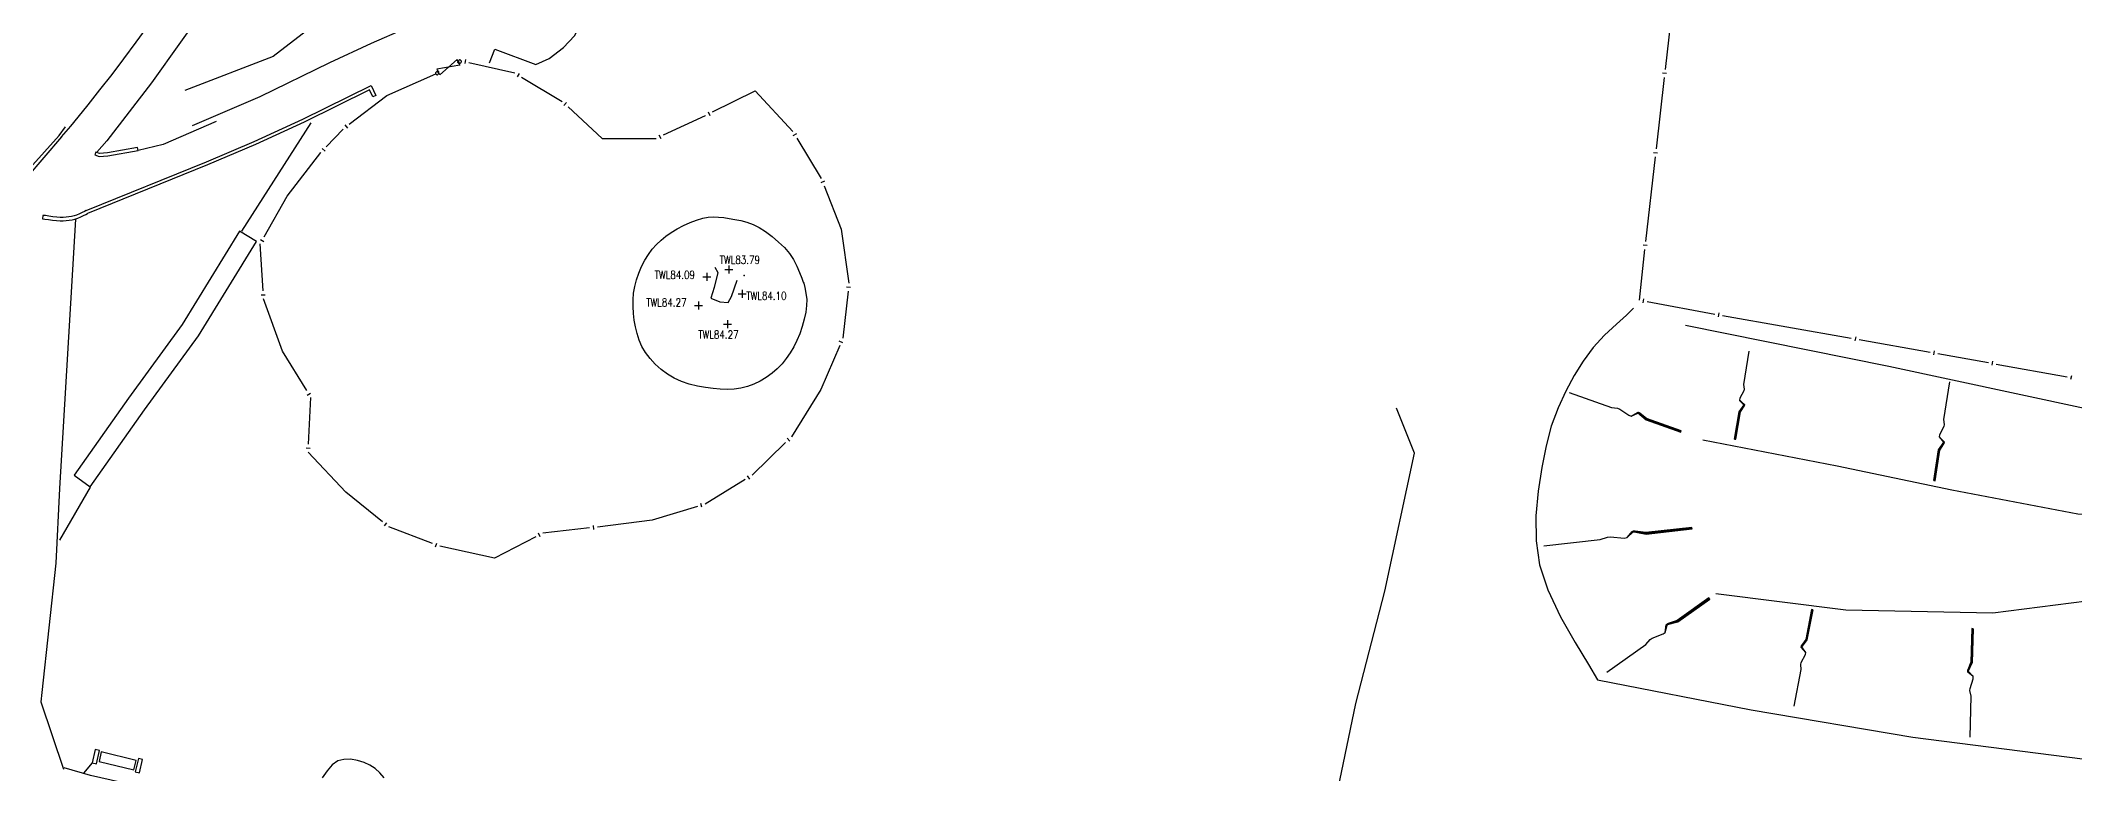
# Model space of a CAD drawing. Extents: x 427500 to 429848, y 434500 to 436505.
# Drawn here: x 429103.9 to 429205.6, y 435484.9 to 435521.6 of the extents above; entities that cross this region are included whole.
import ezdxf

# ---------------------------------------------------------------- set-up
doc = ezdxf.new("R2010")
doc.units = 0
doc.layers.get('0').update_dxf_attribs({"color": 222})
doc.layers.add('LPTIP_Ex_Base', color=8, linetype='Continuous')
doc.styles.get("Standard").update_dxf_attribs({"font": 'romans.shx'})

# ---------------------------------------------------------------- blocks, each defined once
blk = doc.blocks.new('FENCE_UP')
at = {"color": 0, "linetype": 'ByBlock', "flags": 128}
blk.add_lwpolyline([(0, 0.5), (0, -0.5)], dxfattribs=at)
blk = doc.blocks.new('GATE')
at = {"color": 0, "linetype": 'ByBlock', "flags": 128}
for points in [[(-0.450902, 0), (-0.451904, 0.007014), (-0.455912, 0.014028), (-0.460922, 0.019038), (-0.467936, 0.023046), (-0.475952, 0.024048), (-0.482966, 0.023046), (-0.48998, 0.019038), (-0.49499, 0.014028), (-0.498998, 0.007014), (-0.5, 0), (-0.498998, -0.007014), (-0.49499, -0.014028), (-0.48998, -0.019038), (-0.482966, -0.023046), (-0.475952, -0.024048), (-0.467936, -0.023046), (-0.460922, -0.019038), (-0.455912, -0.014028), (-0.451904, -0.007014)], [(-0.475952, 0.024048), (-0.475952, 0.078156), (0.475952, -0.078156), (0.475952, -0.024048)], [(-0.475952, -0.024048), (-0.475952, -0.078156), (0.475952, 0.078156), (0.475952, 0.024048)], [(-0.450902, 0), (-0.451904, -0.007014)], [(0.5, 0), (0.498998, 0.007014), (0.49499, 0.014028), (0.48998, 0.019038), (0.482966, 0.023046), (0.475952, 0.024048), (0.467936, 0.023046), (0.460922, 0.019038), (0.455912, 0.014028), (0.451904, 0.007014), (0.450902, 0), (0.451904, -0.007014), (0.455912, -0.014028), (0.460922, -0.019038), (0.467936, -0.023046), (0.475952, -0.024048), (0.482966, -0.023046), (0.48998, -0.019038), (0.49499, -0.014028), (0.498998, -0.007014)], [(0.5, 0), (0.498998, -0.007014)]]:
    blk.add_lwpolyline(points, dxfattribs=at)
blk = doc.blocks.new('CIRCL')
at = {"color": 0, "linetype": 'ByBlock', "flags": 128}
for points in [[(0.5, 0), (0.475, 0.154), (0.404, 0.293), (0.293, 0.404), (0.154, 0.475), (0, 0.5), (-0.154, 0.475), (-0.293, 0.404), (-0.404, 0.293), (-0.475, 0.154), (-0.5, 0), (-0.475, -0.154), (-0.404, -0.293), (-0.293, -0.404), (-0.154, -0.475), (0, -0.5), (0.154, -0.475), (0.293, -0.404), (0.404, -0.293), (0.475, -0.154)], [(0.5, 0), (0.475, -0.154)]]:
    blk.add_lwpolyline(points, dxfattribs=at)
blk = doc.blocks.new('MH_BANK_L')
at = {"color": 0, "linetype": 'ByBlock', "flags": 128}
for points in [[(-0.19, 0.02005), (-0.5, 0.02005)], [(-0.5, 0.02005), (-0.5, 0.00005)], [(-0.5, 0.01905), (-0.19, 0.01905)], [(-0.5, 0.01795), (-0.19, 0.01795)], [(-0.5, 0.01695), (-0.19, 0.01695)], [(-0.5, 0.01595), (-0.19, 0.01595)], [(-0.5, 0.01495), (-0.19, 0.01495)], [(-0.5, 0.01395), (-0.19, 0.01395)], [(-0.5, 0.01305), (-0.19, 0.01305)], [(-0.5, 0.01205), (-0.19, 0.01205)], [(-0.5, 0.01105), (-0.19, 0.01105)], [(-0.5, 0.01005), (-0.19, 0.01005)], [(-0.5, 0.00905), (-0.19, 0.00905)], [(-0.5, 0.00805), (-0.19, 0.00805)], [(-0.5, 0.00695), (-0.19, 0.00695)], [(-0.5, 0.00595), (-0.19, 0.00595)], [(-0.5, 0.00495), (-0.19, 0.00495)], [(-0.5, 0.00405), (-0.19, 0.00405)], [(-0.5, 0.00295), (-0.19, 0.00295)], [(-0.5, 0.00195), (-0.19, 0.00195)], [(-0.5, 0.00105), (-0.19, 0.00105)], [(-0.5, 0.00005), (-0.19, 0.00005)], [(-0.19, 0.00005), (-0.19, 0.02005)], [(-0.1, -0.04005), (-0.19, 0.02005)], [(-0.19, 0.01905), (-0.101, -0.03995)], [(-0.19, 0.01795), (-0.102, -0.04005)], [(-0.19, 0.01695), (-0.1031, -0.03995)], [(-0.19, 0.01595), (-0.1042, -0.04005)], [(-0.19, 0.01495), (-0.1052, -0.03995)], [(-0.19, 0.01395), (-0.1062, -0.03995)], [(-0.19, 0.01305), (-0.1072, -0.03995)], [(-0.19, 0.01205), (-0.108, -0.03995)], [(-0.19, 0.01105), (-0.109, -0.03995)], [(-0.19, 0.01005), (-0.11, -0.04005)], [(-0.19, 0.00905), (-0.1112, -0.03995)], [(-0.19, 0.00805), (-0.19, 0.00695)], [(-0.19, 0.00805), (-0.1124, -0.04005)], [(-0.19, 0.00695), (-0.1135, -0.03995)], [(-0.19, 0.00595), (-0.1144, -0.03995)], [(-0.19, 0.00495), (-0.1154, -0.03995)], [(-0.19, 0.00405), (-0.1163, -0.03995)], [(-0.19, 0.00295), (-0.1173, -0.03995)], [(-0.19, 0.00195), (-0.1183, -0.03995)], [(-0.19, 0.00105), (-0.1191, -0.04005)], [(-0.19, 0.00005), (-0.12, -0.04005)], [(-0.0601, 0.04005), (-0.11, -0.04005)], [(-0.0601, 0.04005), (-0.109, -0.03995)], [(-0.0601, 0.04005), (-0.108, -0.03995)], [(-0.0601, 0.04005), (-0.1072, -0.03995)], [(-0.0601, 0.04005), (-0.1062, -0.03995)], [(-0.0601, 0.04005), (-0.1058, -0.03085)], [(-0.0601, 0.04005), (-0.1055, -0.03155)], [(-0.0601, 0.04005), (-0.1052, -0.03995)], [(-0.0601, 0.04005), (-0.1042, -0.04005)], [(-0.0601, 0.04005), (-0.1031, -0.03995)], [(-0.0601, 0.04005), (-0.102, -0.04005)], [(-0.0601, 0.04005), (-0.101, -0.03995)], [(-0.0601, 0.04005), (-0.1, -0.04005)], [(-0.0601, 0.04005), (-0.1, -0.04005)], [(-0.04, 0.04005), (-0.0601, 0.04005)], [(0.05, 0.00005), (-0.04, 0.04005)], [(0.07, 0.00005), (0.05, 0.00005)], [(0.12, 0.02005), (0.07, 0.00005)], [(0.5, 0.02005), (0.12, 0.02005)], [(-0.1, -0.04005), (-0.12, -0.04005)], [(-0.1058, -0.03085), (-0.1137, -0.03085)], [(-0.1055, -0.03155), (-0.1127, -0.03155)], [(-0.1059, -0.03225), (-0.1116, -0.03225)], [(-0.1065, -0.03295), (-0.1105, -0.03295)], [(-0.107, -0.03375), (-0.1094, -0.03375)], [(-0.1075, -0.03445), (-0.1083, -0.03445)], [(-0.1055, -0.03155), (-0.1077, -0.03485)]]:
    blk.add_lwpolyline(points, dxfattribs=at)
blk = doc.blocks.new('SPOT')
at = {"color": 0, "linetype": 'ByBlock', "flags": 128}
for points in [[(-0.5, 0), (0.5, 0)], [(0, 0.5), (0, -0.5)]]:
    blk.add_lwpolyline(points, dxfattribs=at)

msp = doc.modelspace()

# ---------------------------------------------------------------- linework, layer by layer
at = {"layer": 'LPTIP_Ex_Base', "color": 251, "true_color": 0x636466}
for p, q in [((429104.84, 435516.82), (429105.17, 435517.26)), ((429101.33, 435512.91), (429104.84, 435516.82))]:
    msp.add_line(p, q, dxfattribs=at)
at = {"layer": 'LPTIP_Ex_Base', "color": 251, "true_color": 0x636466, "flags": 128}
for points in [[(429104.97, 435516.75), (429105.43, 435517.29), (429105.79, 435517.74), (429106.29, 435518.36), (429106.88, 435519.1), (429107.49, 435519.88), (429108.08, 435520.65), (429108.7, 435521.49), (429109.38, 435522.43), (429110.04, 435523.37), (429110.62, 435524.18), (429111, 435524.74), (429113.23, 435527.93), (429113.75, 435528.65), (429116.21, 435532.3), (429118.51, 435535.79), (429119.74, 435537.62), (429120.95, 435539.61), (429121.76, 435541.17), (429122.11, 435541.8)], [(429127.38, 435540.08), (429127.3, 435539.87), (429125.25, 435540.65), (429123.88, 435541.17), (429123.1, 435539.88), (429122.46, 435538.7), (429121.33, 435536.79), (429119.95, 435534.6), (429118.89, 435532.98), (429117.72, 435531.25), (429115.26, 435527.6), (429109.46, 435519.46), (429107.23, 435516.56), (429106.73, 435515.99)], [(429121.76, 435536.93), (429120.64, 435533.1), (429120.43, 435529.18), (429119.6, 435526.23), (429118.88, 435523.34), (429115.55, 435520.78), (429111.13, 435519.08)], [(429185.59, 435524.25), (429185.11, 435520.12), (429185.11, 435520.12)], [(429126.35, 435520.45), (429126.62, 435521.14), (429128.68, 435520.37), (429129.34, 435520.67), (429130.05, 435521.22), (429130.61, 435521.81), (429131.16, 435522.86), (429131.73, 435523.91)], [(429122.13, 435522.15), (429120.44, 435521.42), (429118.36, 435520.46), (429114.88, 435518.76), (429111.5, 435517.31)], [(429124.94, 435520.56), (429124.94, 435520.56)], [(429125.33, 435520.47), (429127.62, 435519.95), (429127.62, 435519.95)], [(429106.19, 435513.07), (429112.21, 435515.51), (429114.59, 435516.53), (429117.02, 435517.64), (429120.44, 435519.32), (429120.68, 435518.82), (429120.53, 435518.75), (429120.36, 435519.11), (429117.09, 435517.49), (429114.66, 435516.38), (429112.27, 435515.36), (429106.26, 435512.92)], [(429119.35, 435517.39), (429121.22, 435518.83), (429123.68, 435519.9)], [(429127.96, 435519.74), (429129.99, 435518.53), (429129.99, 435518.53)], [(429185.06, 435519.73), (429184.66, 435516.15)], [(429130.29, 435518.26), (429131.98, 435516.67), (429134.69, 435516.68), (429134.69, 435516.68)], [(429137.5, 435518.01), (429139.63, 435519.05), (429141.51, 435517.03), (429141.51, 435517.03)], [(429112.7, 435517.52), (429110.04, 435516.37), (429108.8, 435516.08)], [(429117.42, 435517.46), (429113.96, 435512.04)], [(429118.2, 435516.26), (429119.04, 435517.14), (429119.04, 435517.14)], [(429135.05, 435516.85), (429137.15, 435517.83), (429137.15, 435517.83)], [(429104.97, 435516.75), (429102.32, 435513.66), (429101.81, 435513.13)], [(429141.72, 435516.69), (429142.94, 435514.68), (429142.94, 435514.68)], [(429115.09, 435511.76), (429116.24, 435513.79), (429117.93, 435515.97), (429117.93, 435515.97)], [(429184.62, 435515.75), (429184.14, 435511.53), (429184.14, 435511.53)], [(429143.09, 435514.31), (429143.94, 435512.15), (429144.32, 435509.44), (429144.32, 435509.44)], [(429106.19, 435513.07), (429106.11, 435513.03), (429105.99, 435512.97), (429105.86, 435512.91), (429105.72, 435512.85), (429105.59, 435512.81), (429105.46, 435512.78), (429105.33, 435512.76), (429105.19, 435512.74), (429105.05, 435512.73), (429104.9, 435512.73), (429104.73, 435512.74), (429104.53, 435512.76), (429104.33, 435512.79), (429104.16, 435512.82), (429104.04, 435512.83), (429104.02, 435512.66)], [(429105.67, 435512.65), (429105.27, 435505.91), (429104.86, 435499.18), (429104.68, 435495.44), (429103.98, 435488.99), (429103.93, 435488.51), (429105.07, 435485.15)], [(429104.02, 435512.66), (429104.14, 435512.65), (429104.31, 435512.62), (429104.51, 435512.6), (429104.71, 435512.57), (429104.89, 435512.56), (429105.05, 435512.56), (429105.2, 435512.57), (429105.35, 435512.59), (429105.49, 435512.61), (429105.63, 435512.64), (429105.78, 435512.69), (429105.93, 435512.76), (429106.07, 435512.82), (429106.18, 435512.88), (429106.26, 435512.92)], [(429115.04, 435509.06), (429114.89, 435511.41), (429114.89, 435511.41)], [(429184.09, 435511.13), (429183.81, 435508.6), (429183.81, 435508.6)], [(429137.61, 435510.25), (429137.77, 435509.97), (429137.59, 435509.23), (429137.42, 435508.7), (429137.87, 435508.51), (429138.28, 435508.48), (429138.45, 435508.77), (429138.74, 435509.59)], [(429144.28, 435509.04), (429144.01, 435506.69), (429144.01, 435506.69)], [(429117.22, 435504.07), (429116.01, 435506.05), (429115.06, 435508.66), (429115.06, 435508.66)], [(429183.54, 435508.19), (429183.18, 435507.85), (429182.68, 435507.4), (429182.09, 435506.84), (429181.51, 435506.22), (429181.01, 435505.54), (429180.57, 435504.83), (429180.15, 435504.05), (429179.76, 435503.21), (429179.42, 435502.3), (429179.16, 435501.31), (429178.95, 435500.23), (429178.76, 435499.05), (429178.65, 435497.81), (429178.66, 435496.57), (429178.83, 435495.36), (429179.25, 435494.11), (429179.89, 435492.77), (429180.62, 435491.48), (429181.28, 435490.39), (429181.73, 435489.61), (429189.41, 435488.12), (429197.5, 435486.75), (429205.98, 435485.67)], [(429184.21, 435508.52), (429187.59, 435507.89), (429187.59, 435507.89)], [(429209.25, 435502.5), (429196.29, 435505.27), (429186.14, 435507.32)], [(429187.98, 435507.82), (429194.42, 435506.7), (429194.42, 435506.7)], [(429143.86, 435506.32), (429142.91, 435504.12), (429141.45, 435501.77)], [(429194.81, 435506.63), (429198.36, 435506)], [(429198.75, 435505.92), (429201.27, 435505.48), (429201.27, 435505.48)], [(429201.66, 435505.4), (429205.2, 435504.76)], [(429117.31, 435501.4), (429117.43, 435503.72), (429117.43, 435503.72)], [(429166.88, 435472.5), (429167.98, 435480.33), (429169.65, 435488.43), (429171.1, 435494.04), (429172.58, 435500.95), (429171.68, 435503.2)], [(429121.01, 435497.52), (429119.17, 435498.99), (429117.29, 435501), (429117.29, 435501)], [(429141.15, 435501.48), (429139.48, 435499.84), (429139.48, 435499.84)], [(429141.44, 435501.76), (429141.44, 435501.76)], [(429186.99, 435501.62), (429193.72, 435500.31), (429199.44, 435499.12), (429205.74, 435497.91), (429209.27, 435497.69)], [(429106.4, 435499.25), (429104.87, 435496.59)], [(429139.14, 435499.63), (429137.14, 435498.4), (429137.14, 435498.4)], [(429136.75, 435498.28), (429134.49, 435497.6), (429131.75, 435497.25), (429131.75, 435497.25)], [(429123.5, 435496.43), (429121.33, 435497.27), (429121.33, 435497.27)], [(429128.67, 435496.77), (429126.6, 435495.7), (429123.88, 435496.29), (429123.88, 435496.29)], [(429131.36, 435497.21), (429129.02, 435496.95), (429129.02, 435496.95)], [(429208.54, 435493.85), (429201.49, 435492.94), (429194.14, 435493.1), (429187.64, 435493.91)], [(429121.1, 435484.72), (429120.88, 435484.97), (429120.64, 435485.18), (429120.38, 435485.35), (429120.09, 435485.48), (429119.76, 435485.59), (429119.41, 435485.65), (429119.08, 435485.64), (429118.78, 435485.56), (429118.5, 435485.36), (429118.24, 435485.06), (429118, 435484.71)], [(429145.32, 435475.52), (429144.46, 435475.78), (429141.97, 435476.37), (429136.21, 435477.74), (429133.33, 435478.45), (429124.43, 435480.61), (429120.52, 435481.5), (429115.51, 435482.7), (429109.14, 435484.22), (429106.41, 435484.84), (429105.09, 435485.22)], [(429106.5, 435485.46), (429106.07, 435484.95)]]:
    msp.add_lwpolyline(points, dxfattribs=at)
for points in [[(429108.76, 435516.23), (429107.26, 435515.96), (429106.87, 435515.92), (429106.68, 435515.99), (429106.63, 435515.85), (429106.85, 435515.77), (429107.28, 435515.81), (429108.79, 435516.08)], [(429113.86, 435512.05), (429110.99, 435507.37), (429108.31, 435503.7), (429105.59, 435499.84), (429106.4, 435499.27), (429109.12, 435503.11), (429111.82, 435506.81), (429114.71, 435511.53)], [(429142.06, 435509.45), (429142.12, 435509.22), (429142.17, 435508.94), (429142.21, 435508.63), (429142.2, 435508.32), (429142.16, 435508), (429142.08, 435507.64), (429141.98, 435507.27), (429141.86, 435506.91), (429141.72, 435506.58), (429141.57, 435506.26), (429141.39, 435505.96), (429141.19, 435505.68), (429140.98, 435505.41), (429140.74, 435505.16), (429140.48, 435504.94), (429140.19, 435504.73), (429139.88, 435504.55), (429139.57, 435504.39), (429139.25, 435504.27), (429138.92, 435504.19), (429138.59, 435504.14), (429138.25, 435504.13), (429137.89, 435504.14), (429137.53, 435504.17), (429137.15, 435504.22), (429136.75, 435504.3), (429136.34, 435504.4), (429135.95, 435504.53), (429135.59, 435504.69), (429135.26, 435504.89), (429134.94, 435505.13), (429134.64, 435505.39), (429134.38, 435505.68), (429134.15, 435505.97), (429133.97, 435506.27), (429133.84, 435506.59), (429133.73, 435506.92), (429133.65, 435507.26), (429133.59, 435507.6), (429133.55, 435507.93), (429133.53, 435508.27), (429133.53, 435508.61), (429133.56, 435508.94), (429133.62, 435509.27), (429133.7, 435509.61), (429133.82, 435509.95), (429133.96, 435510.28), (429134.12, 435510.6), (429134.3, 435510.88), (429134.49, 435511.14), (429134.7, 435511.38), (429134.93, 435511.59), (429135.17, 435511.79), (429135.43, 435511.98), (429135.73, 435512.16), (429136.05, 435512.32), (429136.38, 435512.47), (429136.71, 435512.6), (429137.02, 435512.69), (429137.29, 435512.74), (429137.55, 435512.76), (429137.8, 435512.75), (429138.06, 435512.72), (429138.33, 435512.68), (429138.62, 435512.63), (429138.92, 435512.57), (429139.22, 435512.49), (429139.53, 435512.38), (429139.84, 435512.22), (429140.15, 435512.02), (429140.48, 435511.78), (429140.8, 435511.5), (429141.1, 435511.22), (429141.35, 435510.93), (429141.55, 435510.63), (429141.72, 435510.3), (429141.85, 435509.97), (429141.96, 435509.69), (429142.04, 435509.49)], [(429106.5, 435485.47), (429106.71, 435485.42), (429106.86, 435486.08), (429106.65, 435486.13)], [(429108.58, 435485.11), (429108.7, 435485.58), (429106.95, 435486.01), (429106.84, 435485.53)], [(429109.02, 435485.63), (429108.81, 435485.68), (429108.65, 435485.01), (429108.86, 435484.96)]]:
    msp.add_lwpolyline(points, close=True, dxfattribs=at)
at = {"layer": 'LPTIP_Ex_Base', "color": 251, "true_color": 0x636466}
msp.add_point((429139.08, 435509.82), dxfattribs=at)

# ---------------------------------------------------------------- block references
for name, p, xscale, yscale, zscale, rotation in [('GATE', (429124.3, 435520.24), 1.173785, 2, 1.173785, 206.12314), ('CIRCL', (429124.87, 435520.52), 0.16, 0.16, 0.16, 27.125039), ('FENCE_UP', (429125.14, 435520.52), 0.2000000000000001, 0.2000000000000001, 0.2000000000000001, 347.041852), ('CIRCL', (429123.74, 435519.94), 0.16, 0.16, 0.16, 27.125039), ('FENCE_UP', (429127.79, 435519.84), 0.2, 0.2, 0.2, 329.269328), ('FENCE_UP', (429185.09, 435519.93), 0.2, 0.2, 0.2, 263.553512), ('FENCE_UP', (429130.14, 435518.4), 0.2, 0.2, 0.2, 316.859754), ('FENCE_UP', (429119.19, 435517.27), 0.2, 0.2, 0.2, 37.75208799999999), ('FENCE_UP', (429137.33, 435517.92), 0.2, 0.2, 0.2, 26.136693), ('FENCE_UP', (429118.07, 435516.11), 0.2, 0.2, 0.2, 46.721115), ('FENCE_UP', (429134.87, 435516.77), 0.2, 0.2, 0.2, 25.08467), ('FENCE_UP', (429141.61, 435516.86), 0.2, 0.2, 0.2, 301.3438650000001), ('FENCE_UP', (429184.64, 435515.95), 0.2, 0.2, 0.2, 263.553512), ('FENCE_UP', (429143.01, 435514.5), 0.2, 0.2, 0.2, 291.621226), ('FENCE_UP', (429114.99, 435511.58), 0.2, 0.2, 0.2, 60.55537600000001), ('FENCE_UP', (429184.12, 435511.33), 0.2, 0.2, 0.2, 263.678838), ('FENCE_UP', (429144.3, 435509.24), 0.2, 0.2, 0.2, 263.608196), ('FENCE_UP', (429115.05, 435508.86), 0.2, 0.2, 0.2, 93.53915200000002), ('FENCE_UP', (429184.01, 435508.56), 0.2, 0.2, 0.2, 349.456781), ('FENCE_UP', (429187.78, 435507.86), 0.2, 0.2, 0.2, 350.069981), ('FENCE_UP', (429143.93, 435506.5), 0.2, 0.2, 0.2, 246.8107819999999), ('MH_BANK_L', (429189.01, 435503.84), 4.458756, 3.5, 4.458756, 80.67640799999998), ('FENCE_UP', (429194.62, 435506.66), 0.2, 0.2, 0.2, 349.882943), ('FENCE_UP', (429198.55, 435505.96), 0.2, 0.2, 0.2, 349.882943), ('FENCE_UP', (429201.46, 435505.44), 0.2, 0.2, 0.2, 349.689029), ('FENCE_UP', (429117.33, 435503.9), 0.2, 0.2, 0.2, 121.50349), ('MH_BANK_L', (429183.13, 435503.05), 5.926684000000001, 3.5, 5.926684000000001, 160.360411), ('MH_BANK_L', (429199, 435502.03), 4.987852, 3.5, 4.987852, 80.909723), ('FENCE_UP', (429205.4, 435504.72), 0.2, 0.2, 0.2, 349.689029), ('FENCE_UP', (429117.3, 435501.2), 0.2, 0.2, 0.2, 87.070277), ('FENCE_UP', (429141.3, 435501.62), 0.2, 0.2, 0.2, 224.47594), ('FENCE_UP', (429139.31, 435499.73), 0.2, 0.2, 0.2, 211.557918), ('FENCE_UP', (429136.94, 435498.34), 0.2, 0.2, 0.2, 196.8597139999999), ('FENCE_UP', (429121.17, 435497.39), 0.2, 0.2, 0.2, 141.43543), ('FENCE_UP', (429128.85, 435496.86), 0.2, 0.2, 0.2, 207.382267), ('FENCE_UP', (429131.56, 435497.23), 0.2000000000000001, 0.2000000000000001, 0.2000000000000001, 186.2279249999999), ('MH_BANK_L', (429182.75, 435496.81), 7.447845, 3.5, 7.447845, 186.5819449999999), ('FENCE_UP', (429123.69, 435496.36), 0.2, 0.2, 0.2, 159.038916), ('MH_BANK_L', (429184.73, 435491.88), 6.310723, 3.5, 6.310723, 215.399059), ('MH_BANK_L', (429191.96, 435490.72), 4.906883, 3.5, 4.906883, 258.940704), ('MH_BANK_L', (429200.36, 435489.46), 5.430834999999998, 3.5, 5.430834999999998, 268.38321)]:
    msp.add_blockref(name, p, dxfattribs=dict(at, xscale=xscale, yscale=yscale, zscale=zscale, rotation=rotation))
at = {"layer": 'LPTIP_Ex_Base', "color": 251, "true_color": 0x636466, "xscale": 0.4, "yscale": 0.4, "zscale": 0.4}
for p in [(429137.22, 435509.76), (429138.31, 435510.12), (429138.99, 435508.91), (429136.81, 435508.33), (429138.25, 435507.39)]:
    msp.add_blockref('SPOT', p, dxfattribs=at)

# ---------------------------------------------------------------- texts
at = {"layer": 'LPTIP_Ex_Base', "color": 251, "true_color": 0x636466, "width": 0.8}
for s, p in [('TWL84.09', (429134.61, 435509.66)), ('TWL83.79', (429137.86, 435510.41)), ('TWL84.10', (429139.19, 435508.61)), ('TWL84.27', (429134.19, 435508.28)), ('TWL84.27', (429136.79, 435506.67))]:
    msp.add_text(s, height=0.4, dxfattribs=at).set_placement(p)

doc.saveas('drawing.dxf')
